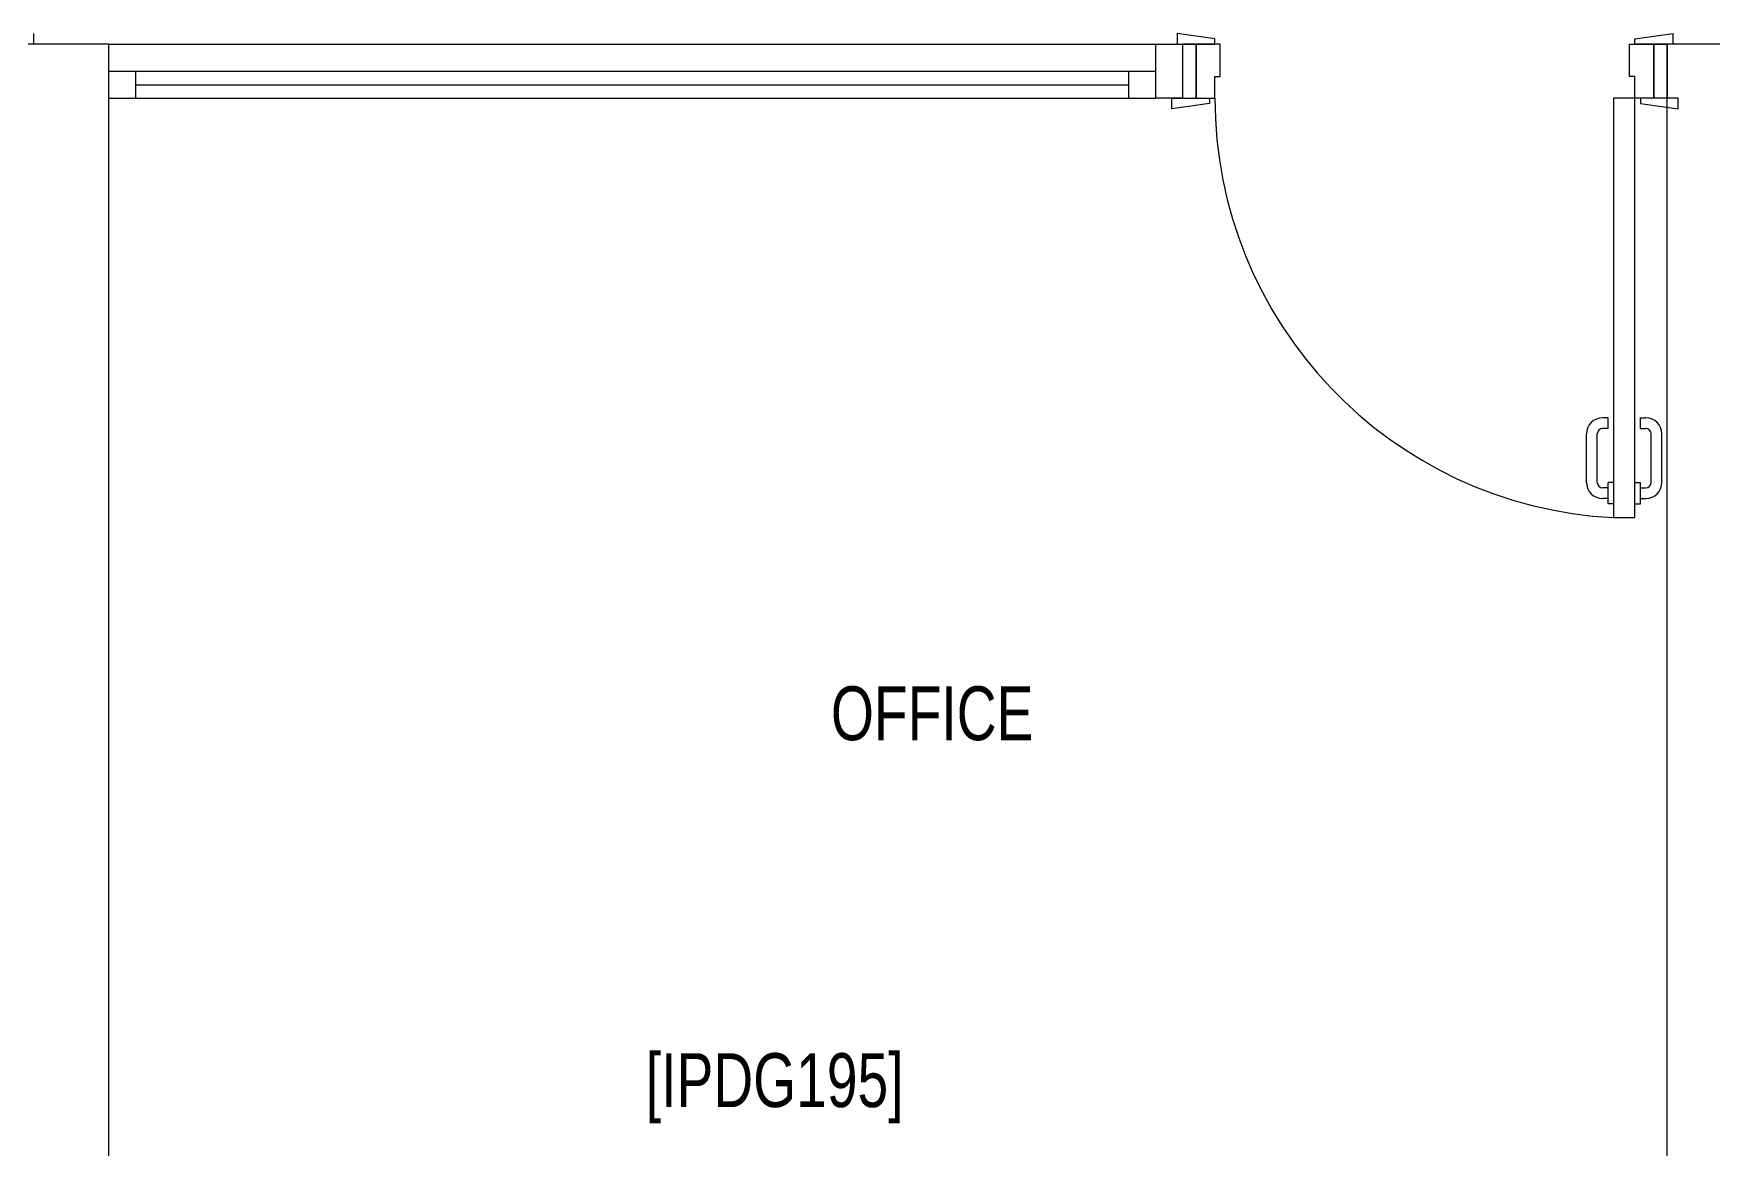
# Model space of a CAD drawing. Header units: metres. Extents: x -18745 to 220762, y -1579758 to -1356048.
# Drawn here: x 167892 to 171004, y -1453078 to -1451013 of the extents above; entities that cross this region are included whole.
import ezdxf

# ---------------------------------------------------------------- set-up
doc = ezdxf.new("R2010")
doc.units = ezdxf.units.M
doc.layers.get('0').update_dxf_attribs({"lineweight": 0})
for name, color, linetype, lineweight in [('A-100 - Copy$0$72_EGR_BASE_TEXT', 8, 'Continuous', 0), ('A-100 - Copy$0$Aluminum', 8, 'Continuous', 0), ('A-100 - Copy$0$Ola wall', 8, 'Continuous', 0), ('A-100 - Copy$0$Walls', 8, 'Continuous', 0), ('A-100 - Copy$0$Wooden Joinery', 8, 'Continuous', 0)]:
    doc.layers.add(name, color=color, linetype=linetype, lineweight=lineweight)
doc.styles.add('A-100 - Copy$0$X3G_ENTITY_2587EA', font='swisscl.ttf', dxfattribs={"height": 200})

# ---------------------------------------------------------------- blocks, each defined once
blk = doc.blocks.new('A-100 - Copy')
at = {"layer": 'A-100 - Copy$0$Aluminum'}
for p, q in [((168031.9, -1451032.7, 0), (169975.6, -1451032.7, 0)), ((168031.9, -1451082.7, 0), (169975.6, -1451082.7, 0)), ((168081.9, -1451132.7, 0), (168081.9, -1451082.7, 0)), ((168081.9, -1451107.7, 0), (169925.6, -1451107.7, 0)), ((169925.6, -1451132.7, 0), (169925.6, -1451082.7, 0)), ((168031.9, -1451132.7, 0), (169975.6, -1451132.7, 0))]:
    blk.add_line(p, q, dxfattribs=at)
at = {"layer": 'A-100 - Copy$0$Aluminum', "elevation": 0}
blk.add_lwpolyline([(169975.6, -1451032.7), (170025.6, -1451032.7), (170025.6, -1451132.7), (169975.6, -1451132.7)], close=True, dxfattribs=at)
at = {"layer": 'A-100 - Copy$0$Ola wall'}
blk.add_line((168031.9, -1451032.7, 0), (167881.9, -1451032.7, 0), dxfattribs=at)
at = {"layer": 'A-100 - Copy$0$Walls'}
for p, q in [((168031.9, -1454972.7, 0), (168031.9, -1451032.7, 0)), ((172638.3, -1451032.7, 2200), (170925.6, -1451032.7, 0)), ((170925.6, -1454972.7, 0), (170925.6, -1451032.7, 0))]:
    blk.add_line(p, q, dxfattribs=at)
at = {"layer": 'A-100 - Copy$0$Wooden Joinery'}
for p, q in [((167892.1, -1451012.7, 0), (167892.1, -1451032.7, 0)), ((170085.6, -1451022.7, 0), (170015.6, -1451012.7, 0)), ((170015.6, -1451012.7, 0), (170015.6, -1451032.7, 0)), ((170865.6, -1451022.7, 0), (170935.6, -1451012.7, 0)), ((170935.6, -1451012.7, 0), (170935.6, -1451032.7, 0)), ((170015.6, -1451032.7, 0), (170085.6, -1451032.7, 0)), ((170050.6, -1451032.7, 0), (170025.6, -1451032.7, 0)), ((170025.6, -1451032.7, 0), (170025.6, -1451132.7, 0)), ((170095.6, -1451032.7, 0), (170050.6, -1451032.7, 0)), ((170050.6, -1451032.7, 0), (170050.6, -1451132.7, 0)), ((170050.6, -1451132.7, 0), (170050.6, -1451032.7, 0)), ((170085.6, -1451032.7, 0), (170085.6, -1451022.7, 0)), ((170095.6, -1451092.7, 0), (170095.6, -1451032.7, 0)), ((170855.6, -1451092.7, 0), (170855.6, -1451032.7, 0)), ((170855.6, -1451032.7, 0), (170900.6, -1451032.7, 0)), ((170865.6, -1451032.7, 0), (170865.6, -1451022.7, 0)), ((170935.6, -1451032.7, 0), (170865.6, -1451032.7, 0)), ((170900.6, -1451032.7, 0), (170900.6, -1451132.7, 0)), ((170900.6, -1451132.7, 0), (170900.6, -1451032.7, 0)), ((170900.6, -1451032.7, 0), (170925.6, -1451032.7, 0)), ((170925.6, -1451032.7, 0), (170925.6, -1451132.7, 0)), ((170085.6, -1451132.7, 0), (170085.6, -1451092.7, 0)), ((170085.6, -1451092.7, 0), (170095.6, -1451092.7, 0)), ((170865.6, -1451092.7, 0), (170855.6, -1451092.7, 0)), ((170865.6, -1451132.7, 0), (170865.6, -1451092.7, 0)), ((170005.6, -1451152.7, 0), (170005.6, -1451132.7, 0)), ((170005.6, -1451132.7, 0), (170075.6, -1451132.7, 0)), ((170025.6, -1451132.7, 0), (170050.6, -1451132.7, 0)), ((170050.6, -1451132.7, 0), (170085.6, -1451132.7, 0)), ((170075.6, -1451132.7, 0), (170075.6, -1451142.7, 0)), ((170825.6, -1451132.7, 0), (170825.6, -1451911.7, 0)), ((170865.6, -1451132.7, 0), (170825.6, -1451132.7, 0)), ((170865.6, -1451911.7, 0), (170865.6, -1451132.7, 0)), ((170900.6, -1451132.7, 0), (170865.6, -1451132.7, 0)), ((170875.6, -1451132.7, 0), (170875.6, -1451142.7, 0)), ((170945.6, -1451132.7, 0), (170875.6, -1451132.7, 0)), ((170925.6, -1451132.7, 0), (170900.6, -1451132.7, 0)), ((170945.6, -1451152.7, 0), (170945.6, -1451132.7, 0)), ((170075.6, -1451142.7, 0), (170005.6, -1451152.7, 0)), ((170875.6, -1451142.7, 0), (170945.6, -1451152.7, 0)), ((170815.6, -1451726.2, 0), (170805.6, -1451726.2, 0)), ((170815.6, -1451746.2, 0), (170815.6, -1451726.2, 0)), ((170875.6, -1451726.2, 0), (170885.6, -1451726.2, 0)), ((170875.6, -1451746.2, 0), (170875.6, -1451726.2, 0)), ((170775.6, -1451846.2, 0), (170775.6, -1451756.2, 0)), ((170795.6, -1451846.2, 0), (170795.6, -1451756.2, 0)), ((170815.6, -1451746.2, 0), (170805.6, -1451746.2, 0)), ((170875.6, -1451746.2, 0), (170885.6, -1451746.2, 0)), ((170895.6, -1451846.2, 0), (170895.6, -1451756.2, 0)), ((170915.6, -1451846.2, 0), (170915.6, -1451756.2, 0)), ((170815.6, -1451856.2, 0), (170805.6, -1451856.2, 0)), ((170815.6, -1451886.2, 0), (170815.6, -1451846.2, 0)), ((170825.6, -1451846.2, 0), (170815.6, -1451846.2, 0)), ((170865.6, -1451846.2, 0), (170875.6, -1451846.2, 0)), ((170875.6, -1451886.2, 0), (170875.6, -1451846.2, 0)), ((170875.6, -1451856.2, 0), (170885.6, -1451856.2, 0)), ((170815.6, -1451876.2, 0), (170805.6, -1451876.2, 0)), ((170825.6, -1451886.2, 0), (170815.6, -1451886.2, 0)), ((170865.6, -1451886.2, 0), (170875.6, -1451886.2, 0)), ((170875.6, -1451876.2, 0), (170885.6, -1451876.2, 0)), ((170825.6, -1451911.7, 0), (170865.6, -1451911.7, 0))]:
    blk.add_line(p, q, dxfattribs=at)
for centre, radius, start, end in [((170865.6, -1451132.7, 0), 780, 180, 267.0605), ((170805.6, -1451756.2, 0), 30, 90, 180), ((170885.6, -1451756.2, 0), 30, 0, 90), ((170805.6, -1451756.2, 0), 10, 90, 180), ((170885.6, -1451756.2, 0), 10, 0, 90), ((170805.6, -1451846.2, 0), 30, 180, 270), ((170805.6, -1451846.2, 0), 10, 180, 270), ((170885.6, -1451846.2, 0), 10, 270, 0), ((170885.6, -1451846.2, 0), 30, 270, 0)]:
    blk.add_arc(centre, radius, start, end, dxfattribs=at)
at = {"layer": 'A-100 - Copy$0$72_EGR_BASE_TEXT', "char_height": 100, "attachment_point": 2, "style": 'A-100 - Copy$0$X3G_ENTITY_2587EA'}
for s, insert in [('OFFICE', (169560.6, -1452224.9)), ('[IPDG195]', (169268.2, -1452906.2))]:
    blk.add_mtext(s, dxfattribs=dict(at, insert=insert))

msp = doc.modelspace()

# ---------------------------------------------------------------- block references
msp.add_blockref('A-100 - Copy', (0, 0))

doc.saveas('drawing.dxf')
